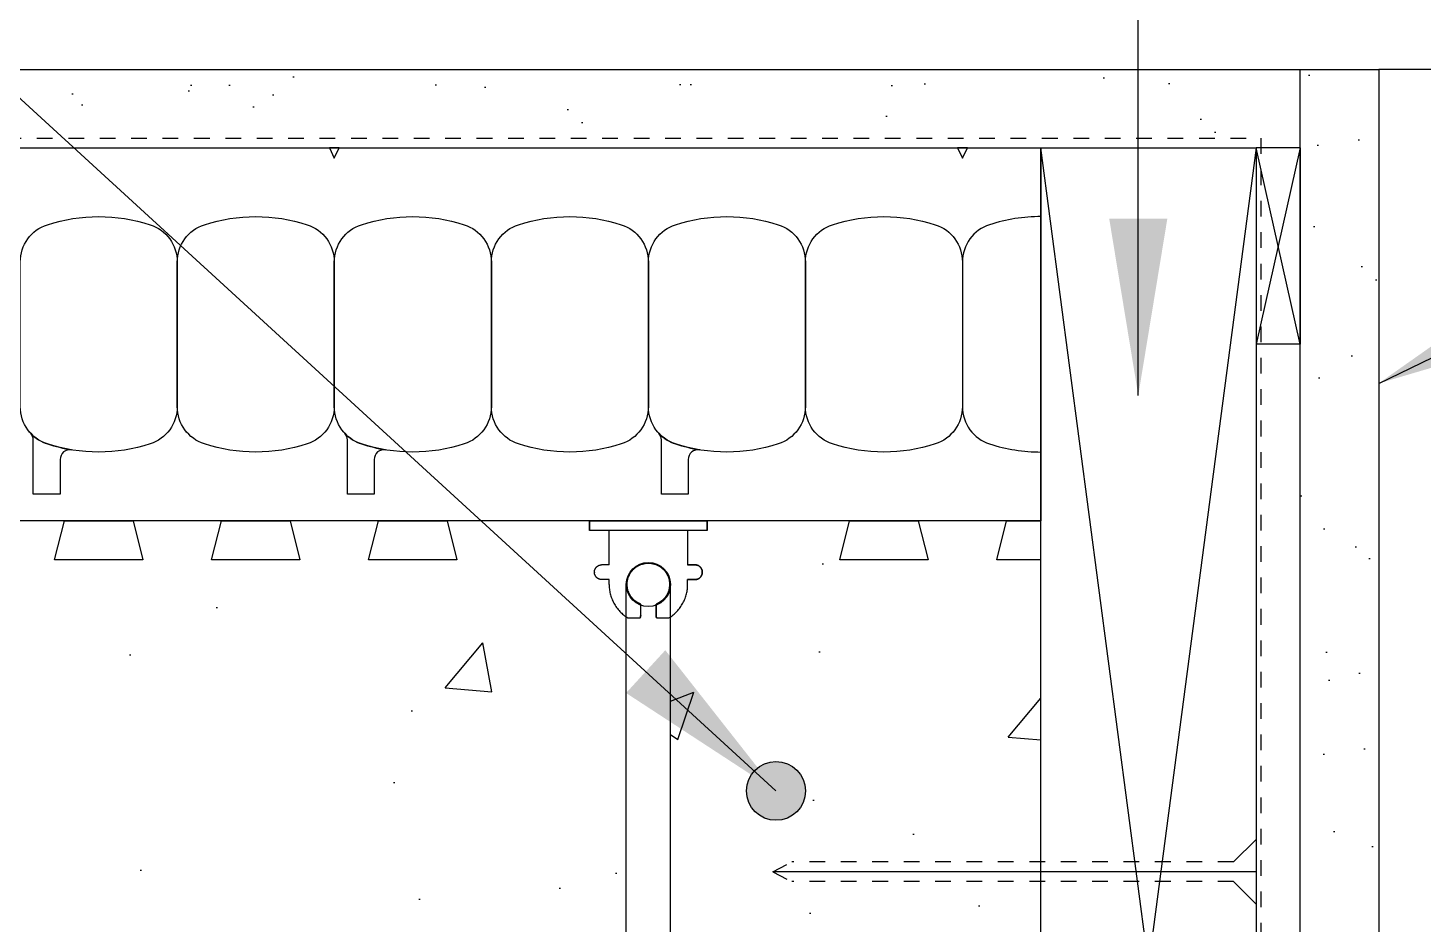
# Model space of a CAD drawing. Header units: inches. Extents: x 2953.2 to 3009.4, y 460.5 to 541.5.
# Drawn here: x 2980.42 to 2989.3, y 525.67 to 531.38 of the extents above; entities that cross this region are included whole.
import ezdxf

# ---------------------------------------------------------------- set-up
doc = ezdxf.new("R2010")
doc.units = ezdxf.units.IN
doc.header["$LTSCALE"] = 0.5
doc.header["$MEASUREMENT"] = 0
doc.linetypes.add('DASHED2', pattern=[0.375, 0.25, -0.125])
doc.linetypes.add('HIDDEN2', pattern=[0.1875, 0.125, -0.0625])
doc.layers.get('0').update_dxf_attribs({"linetype": 'CONTINUOUS'})
for name, color, linetype in [('HATCH', 12, 'CONTINUOUS'), ('LINE18', 9, 'CONTINUOUS'), ('line25', 2, 'CONTINUOUS'), ('LINE50', 5, 'CONTINUOUS'), ('LINE65', 3, 'CONTINUOUS'), ('LINE9', 9, 'CONTINUOUS'), ('TEXT', 4, 'CONTINUOUS')]:
    doc.layers.add(name, color=color, linetype=linetype)
doc.styles.add('DIM', font='romans.shx', dxfattribs={"width": 0.7})
doc.dimstyles.new('ext_12', dxfattribs={"dimscale": 12, "dimtxt": 0.09375, "dimasz": 0.09375, "dimexe": 0.09375, "dimexo": 0.0625, "dimgap": 0.0625, "dimtad": 1, "dimdec": 1, "dimzin": 3, "dimdsep": 46, "dimlunit": 4, "dimtxsty": 'DIM', "dimcen": 0.09, "dimdle": 0.09375, "dimclrt": 4, "dimadec": 0, "dimazin": 0, "dimtfac": 1, "dimtdec": 1, "dimtmove": 2, "dimatfit": 3, "dimfxl": 0, "dimfrac": 2, "dimtolj": 1, "dimtzin": 0, "dimarcsym": 0})

# ---------------------------------------------------------------- blocks, each defined once
blk = doc.blocks.new('Connector')
blk.add_point((0.2709174698770802, 1.661931555041463e-06))
at = {"layer": 'LINE9'}
for p, q in [((-3.258168725484012e-05, 0.3749992150000656), (3.258168725484012e-05, -0.3749992150000656)), ((0.06241786328238064, -0.3749992148524877), (0.06241786328238064, 0.3749992443783929)), ((0.2812174256824029, 0.2499994843784696), (0.06241786620012491, 0.2499994843784696))]:
    blk.add_line(p, q, dxfattribs=at)
for points, weights in [([(0.007417973282404233, 0.3749992443784497), (0.003675450510719713, 0.3749992443784497), (-3.25743263793754e-05, 0.3749992443784497)], [1, 0.9725870691378072, 0.9503054881147847]), ([(0.3272173336824018, 0.3434992873784556), (0.3081635517900478, 0.3434992873783988), (0.2812174256824314, 0.3165531612708667), (0.2812174256824029, 0.2974993793784568)], [1, 0.85355339, 0.85355339, 1]), ([(0.3280923319323996, 0.3434992873784556), (0.3272173336824302, 0.3434992873784556), (0.3272173336824018, 0.3434992873784556)], [1, 0.70710678, 1]), ([(0.3749672381823963, 0.2974993793784568), (0.3749672381823964, 0.3165531612708667), (0.3480211220747584, 0.3434992873783988), (0.3289673301823974, 0.3434992873784556)], [1, 0.85355339, 0.85355339, 1]), ([(0.4059171863186535, 0.2499994812478752), (0.5456119710193006, 0.2499994818511543), (0.6188283582062053, 0.1310289191654936)], [0.9584044154091053, 0.794674173519109, 0.86465157111261]), ([(0.6188283615153448, 0.05237709487580038), (0.6117085634233241, 0.04899987637845172), (0.6038283904591744, 0.04899987637845173)], [0.8361502417800951, 0.892081430621068, 1]), ([(0.6038283904591744, -0.0489998776216619), (0.6117085625107617, -0.048999877621605), (0.6188283599457839, -0.05237709537464598)], [1, 0.892081441770365, 0.8361502533368361]), ([(0.6188283613946357, -0.131028911892309), (0.5456119750629149, -0.2499994738277503), (0.4059171864701652, -0.2499994726211348)], [0.8646515744283529, 0.7946741696858824, 0.9584044151948177]), ([(0.2812174256824029, -0.2974993806216669), (0.2812174256824314, -0.3165531625140199), (0.3081635517900478, -0.3434992886216657), (0.3272173336824018, -0.3434992886216657)], [1, 0.85355339, 0.85355339, 1]), ([(0.3272173336824018, -0.3434992886216657), (0.2812174256824029, -0.3434992886216657), (0.2812174256824029, -0.2974993806216669)], [1, 0.70710678, 1]), ([(0.3289673301823974, -0.3434992886216657), (0.3480211120747487, -0.3434992886216657), (0.3749672381823964, -0.3165531625140199), (0.3749672381823963, -0.2974993806216669)], [1, 0.85355339, 0.85355339, 1]), ([(0.3749672381823963, -0.2974993806216669), (0.3749672381823963, -0.3434992886216657), (0.3289673301823974, -0.3434992886216657)], [1, 0.70710678, 1]), ([(-3.257432646819325e-05, -0.3749992256215302), (0.003675450510687739, -0.374999225621644), (0.007417973282404233, -0.374999225621644)], [0.9503054881146419, 0.9725870691377194, 1])]:
    blk.add_rational_spline(points, weights, degree=2, dxfattribs=at)
for points, degree in [([(-3.257431322012394e-05, 0.3749992150000656), (0.002445673934634129, 0.3749992149990992), (0.004938010751889266, 0.3749992149986445), (0.007417973282404233, 0.3749992149986445)], 3), ([(0.007417973282404233, 0.3749992149986445), (0.02144967107233597, 0.3749992149986445), (0.05068376975444622, 0.3749992150304199), (0.06241786328238064, 0.3749992151096597), (0.06241786328238064, 0.3749992151476311)], 3), ([(0.2812174256824029, 0.2499994843784696), (0.2812174256824029, 0.2974993793784568)], 1), ([(0.3272173336824018, 0.3434992873784556), (0.3272173336824018, 0.3434992873784556), (0.3276798538016727, 0.3434992873784556), (0.3280923319323996, 0.3434992873784556)], 3), ([(0.3280923319323996, 0.3434992873784556), (0.3285048100631265, 0.3434992873784556), (0.3289673301823974, 0.3434992873784556), (0.3289673301823974, 0.3434992873784556)], 3), ([(0.3749672381823963, 0.2499994843784127), (0.3749672381823963, 0.2974993793784568)], 1), ([(0.4059171862823838, 0.2499994843784127), (0.3749672381824247, 0.2499994843784127)], 1), ([(0.4059171862823838, 0.249999476991042), (0.4059171862823838, 0.249999476991042)], 1), ([(0.4059171862943742, 0.249999481248273), (0.4059171862943742, 0.249999481248273)], 1), ([(0.4059171862823838, 0.2499994699233587), (0.4059171862823838, 0.2499994699233587)], 1), ([(0.4059171862943758, 0.249999472276335), (0.4059171862943758, 0.249999472276335)], 1), ([(0.4059171862823838, 0.2499994631285238), (0.4059171862823838, 0.2499994631285238)], 1), ([(0.4059171862944932, 0.2499994629444077), (0.4059171862944932, 0.2499994629444077)], 1), ([(0.4059171869207354, 0.2499994612480298), (0.4059171869207354, 0.2499994612480298)], 1), ([(0.4059171862823838, 0.2499994489084604), (0.4059171862823838, 0.2499994489084604)], 1), ([(0.4059171862823838, 0.2499994536202114), (0.4059171862823838, 0.2499994536202114)], 1), ([(0.4059171869207372, 0.2499994522762625), (0.4059171869207372, 0.2499994522762625)], 1), ([(0.4059171862823838, 0.2499994443784947), (0.4059171862823838, 0.2499994443784947)], 1), ([(0.4059171869025171, 0.249999441276436), (0.4059171869025171, 0.249999441276436)], 1), ([(0.4059171869023155, 0.249999436259208), (0.4059171869023155, 0.249999436259208)], 1), ([(0.4059171869207354, 0.2499994429444489), (0.4059171869207354, 0.2499994429444489)], 1), ([(0.4059171862823838, 0.2499994289085014), (0.4059171862823838, 0.2499994289085014)], 1), ([(0.4059171862823838, 0.2499994336203092), (0.4059171862823838, 0.2499994336203092)], 1), ([(0.4059171869023155, 0.2499994310406979), (0.4059171869023155, 0.2499994310406979)], 1), ([(0.4059171862823838, 0.2499994243785925), (0.4059171862823838, 0.2499994243785925)], 1), ([(0.4059171862823838, 0.2499994166809704), (0.4059171862823838, 0.2499994166809704)], 1), ([(0.4059171869022897, 0.2499994207671026), (0.4059171869022897, 0.2499994207671026)], 1), ([(0.4059171869024034, 0.2499994167795369), (0.4059171869024034, 0.2499994167795369)], 1), ([(0.4059171862823838, 0.249999412423512), (0.4059171862823838, 0.249999412423512)], 1), ([(0.4059171862823838, 0.2499994073660394), (0.4059171862823838, 0.2499994073660394)], 1), ([(0.4059171869024603, 0.24999941261155), (0.4059171869024603, 0.24999941261155)], 1), ([(0.6188283604591653, 0.1310289223200191), (0.6188283604591653, 0.05237707962402895)], 1), ([(0.6188283582062333, 0.1310289058735696), (0.6188283582062333, 0.1310289058735696)], 1), ([(0.6188283575187397, 0.1310288869905837), (0.6188283575187397, 0.1310288869905837)], 1), ([(0.6188283574903464, 0.1310288675704844), (0.6188283574903464, 0.1310288675704844)], 1), ([(0.6188283575901625, 0.1310288507556895), (0.6188283575901625, 0.1310288507556895)], 1), ([(0.5317103995546741, 0.04899992777115517), (0.5317103995546741, 0.04899992777115517)], 1), ([(0.5317103976323132, 0.04899992715247137), (0.5317103976323132, 0.04899992715247137)], 1), ([(0.5317104041095337, 0.04899992707033263), (0.5317104041095337, 0.04899992707033263)], 1), ([(0.531710395023997, 0.04899992448930039), (0.531710395023997, 0.04899992448930039)], 1), ([(0.5317103998444601, 0.04899985060399716), (0.5317103998444601, 0.04899985060399716)], 1), ([(0.6038283904591744, 0.04899987637845173), (0.5317104146954286, 0.04899987637845173)], 1), ([(0.5317104146954286, 0.0489998663784438), (0.5317104146954286, 0.0489998663784438)], 1), ([(0.5317104052942073, 0.04899987270937955), (0.5317104052942073, 0.04899987270937955)], 1), ([(0.5317104146954286, 0.04899984637848478), (0.5317104146954286, 0.04899984637848478)], 1), ([(0.5317104146954286, 0.04899982637852576), (0.5317104146954286, 0.04899982637852576)], 1), ([(0.5317104146954286, 0.04899980689510288), (0.5317104146954286, 0.04899980689510288)], 1), ([(0.6038283904591744, 0.04899987511755102), (0.6089535437752751, 0.04899987429752786), (0.6141977466683137, 0.05018059706043845), (0.6188283630154707, 0.05237709171308937)], 3), ([(0.6038283904591744, 0.0489998663784438), (0.6038283904591744, 0.0489998663784438)], 1), ([(0.6038283904591744, 0.04899984637848478), (0.6038283904591744, 0.04899984637848478)], 1), ([(0.6038283904591744, 0.04899982637852576), (0.6038283904591744, 0.04899982637852576)], 1), ([(0.6038283904591744, 0.04899980689510288), (0.6038283904591744, 0.04899980689510288)], 1), ([(0.6038283904591744, -0.04899987608649169), (0.579789061094008, -0.0489998776216619), (0.5557497317288416, -0.0489998776216619), (0.5317104023636752, -0.04899988870317272)], 3), ([(0.5317104146954286, -0.04899975813844391), (0.5317104146954286, -0.04899975813844391)], 1), ([(0.5317104146954286, -0.04899977762186679), (0.5317104146954286, -0.04899977762186679)], 1), ([(0.5317104146954286, -0.04899979762182581), (0.5317104146954286, -0.04899979762182581)], 1), ([(0.5317104146954286, -0.04899981762178483), (0.5317104146954286, -0.04899981762178483)], 1), ([(0.5317104146954286, -0.0489998776216619), (0.6038283904591744, -0.0489998776216619)], 1), ([(0.6038283904591744, -0.04899975813844391), (0.6038283904591744, -0.04899975813844391)], 1), ([(0.6038283904591744, -0.04899976710537955), (0.6038283904591744, -0.04899976710537955)], 1), ([(0.6038283904591744, -0.04899977762186679), (0.6038283904591744, -0.04899977762186679)], 1), ([(0.6038283904591744, -0.04899978762181788), (0.6038283904591744, -0.04899978762181788)], 1), ([(0.6038283904591744, -0.04899979762182581), (0.6038283904591744, -0.04899979762182581)], 1), ([(0.6038283904591744, -0.04899980762183374), (0.6038283904591744, -0.04899980762183374)], 1), ([(0.6038283904591744, -0.04899981762178483), (0.6038283904591744, -0.04899981762178483)], 1), ([(0.6038283904591744, -0.04899982762179277), (0.6038283904591744, -0.04899982762179277)], 1), ([(0.6188283630154707, -0.05237709086724705), (0.6141977462140495, -0.05018059748231805), (0.6089535436424036, -0.04899987508798019), (0.6038283904591744, -0.04899987608649169)], 3), ([(0.6188283604591653, -0.05237709086724705), (0.6188283604591653, -0.1310289135632782)], 1), ([(0.6188283579685141, -0.1310288013841552), (0.6188283579685141, -0.1310288013841552)], 1), ([(0.6188283580889653, -0.1310288178411209), (0.6188283580889653, -0.1310288178411209)], 1), ([(0.6188283581260245, -0.1310288372471798), (0.6188283581260245, -0.1310288372471798)], 1), ([(0.6188283582309848, -0.1310288570766085), (0.6188283582309848, -0.1310288570766085)], 1), ([(0.06241786328238064, -0.2499994756216148), (0.2812174256824029, -0.249999475621615)], 1), ([(0.2812174256824029, -0.2974993806216669), (0.2812174256824029, -0.249999475621615)], 1), ([(0.2812174256824029, -0.249999475621615), (0.2812174256824029, -0.2974993806216669)], 1), ([(0.3749672381823963, -0.2499994756216717), (0.3749672381823963, -0.2974993806216669)], 1), ([(0.3749672381823963, -0.2974993806216669), (0.3749672381823963, -0.2499994756216717)], 1), ([(0.4059171862823838, -0.2499994756216717), (0.3749672381750919, -0.2499994756216717)], 1), ([(0.4059171844434954, -0.2499994141876921), (0.4059171844434954, -0.2499994141876921)], 1), ([(0.4059171847819468, -0.2499994235196193), (0.4059171847819468, -0.2499994235196193)], 1), ([(0.4059171850899226, -0.2499993638547204), (0.4059171850899226, -0.2499993638547204)], 1), ([(0.4059171857033483, -0.2499993720105576), (0.4059171857033483, -0.2499993720105576)], 1), ([(0.4059171853899156, -0.2499993680230489), (0.4059171853899156, -0.2499993680230489)], 1), ([(0.4059171850513268, -0.2499993822838682), (0.4059171850513268, -0.2499993822838682)], 1), ([(0.4059171857419749, -0.2499993925196623), (0.4059171857419749, -0.2499993925196623)], 1), ([(0.4059171853898016, -0.2499993875022073), (0.4059171853898016, -0.2499993875022073)], 1), ([(0.4059171854081907, -0.249999403519319), (0.4059171854081907, -0.249999403519319)], 1), ([(0.4059171857601891, -0.2499994124910861), (0.4059171857601891, -0.2499994124910861)], 1), ([(0.405917185133978, -0.249999432491273), (0.405917185133978, -0.249999432491273)], 1), ([(0.3280923319323996, -0.3434992886216657), (0.3276798538016443, -0.3434992886216657), (0.3272173336824018, -0.3434992886216657), (0.3272173336824018, -0.3434992886216657)], 3), ([(0.3289673301823974, -0.3434992886216657), (0.3289673301823974, -0.3434992886216657), (0.3285048100631265, -0.3434992886216657), (0.3280923319323996, -0.3434992886216657)], 3), ([(0.007417973282404233, -0.3749992150014743), (0.004938010753196664, -0.3749992150014743), (0.002445673934946768, -0.3749992150010196), (-3.257431313485881e-05, -0.3749992150000532)], 3), ([(0.06241786328238064, -0.3749992148524877), (0.06241786328238064, -0.3749992148905159), (0.05068376975444622, -0.3749992149696988), (0.02144967107233597, -0.3749992150014743), (0.007417973282404233, -0.3749992150014743)], 3)]:
    blk.add_open_spline(points, degree=degree, dxfattribs=at)
for points, weights, knots in [([(0.06241786730985413, 0.3749992443783931), (0.06241786854196008, 0.3749992443784498), (0.04630877539782219, 0.3749992443784497), (0.03019967615492369, 0.3749992443785634), (0.007417973835350365, 0.3749992443785634)], [0.8687188585685339, 0.861102746415096, 1, 0.8611027342883395, 0.8687188598984209], [0, 0, 0, 0.4999999781731538, 0.4999999781731538, 1, 1, 1]), ([(0.5317104048302843, 0.04899987390064713), (0.4716783751912068, 0.2031150203294549), (0.332712202692651, 0.1134281874892683), (0.1569597641982092, 4.346083437578585e-09), (0.3327122026926226, -0.1134281887647656), (0.4716783699598199, -0.2031150182285097), (0.5317104030229416, -0.04899987134177148)], [0.899508922285991, 0.5997182152975012, 1, 0.54226024, 1, 0.5997182243345061, 0.8995089087494773], [0, 0, 0, 0.3181123135056626, 0.3181123135056626, 0.6818876936762344, 0.6818876936762344, 1, 1, 1]), ([(0.007417973035650509, -0.374999225621758), (0.03019967149134928, -0.374999225621644), (0.04630876560347374, -0.374999225621644), (0.06241785921338838, -0.3749992256216439), (0.0624178606516388, -0.3749992256217576)], [0.8687188593189243, 0.8611027395725566, 1, 0.8611027429575047, 0.8687188589477123], [0, 0, 0, 0.5000000060925393, 0.5000000060925393, 1, 1, 1])]:
    blk.add_rational_spline(points, weights, degree=2, knots=knots, dxfattribs=at)

msp = doc.modelspace()

# ---------------------------------------------------------------- hatches: boundary and pattern name
at = {"layer": 'HATCH'}
h = msp.add_hatch(dxfattribs=at)
h.set_pattern_fill('AR-SAND', color=256, scale=0.5)
h.set_pattern_definition([(37.50000000000001, (85.46937246438938, 43.56054914206186), (-0.03149667905480408, 0.9634118845065793), [0, -0.76, 0, -0.85, 0, -0.8125]), (7.499999999999999, (85.46937246438938, 43.56054914206186), (0.8848883526338636, 1.41107303261487), [0, -0.41, 0, -0.685, 0, -0.2625]), (327.5, (84.8543724643896, 43.56054914206186), (1.557070930875748, 0.002829526768482471), [0, -0.25, 0, -0.9, 0, -1.175]), (317.5, (84.8543724643896, 43.56054914206186), (1.503063302286147, 0.4388377824671247), [0, -0.125, 0, -0.59, 0, -0.675])])
h.paths.add_polyline_path([(2988.518717074575, 531.1139000135652), (2964.758410347514, 531.1139000135615), (2964.758410347515, 530.6139000135665), (2988.518717074582, 530.6139000135703)])
h.paths.add_polyline_path([(2989.018717074579, 531.1139000135652), (2988.518717074575, 531.1139000135652), (2988.518717074582, 530.6139000135703), (2988.518717074629, 527.1243168199825), (2988.518717074629, 524.2388663632454), (2989.018717074579, 524.2388663632453)])
h = msp.add_hatch(dxfattribs=at)
h.set_pattern_fill('AR-CONC', color=256, scale=0.5)
h.set_pattern_definition([(49.99999999999999, (0, 0), (3.586300913003767, -0.3137606749129755), [0.375, -4.125]), (355, (0, 0), (-0.693756668065, 3.760960668500059), [0.3, -3.3]), (100.45144446, (0.298858405, -0.02614672), (2.89254423363556, 3.447199954843147), [0.3187009599999999, -3.505710559999999]), (46.18420000000001, (0, 1), (5.336206653357862, -0.8275964039653827), [0.5625, -6.1875]), (96.63563549, (0.444683725, 0.931033465), (4.673309728371142, 4.870593003872752), [0.47805171, -5.258568799999999]), (351.1841639899999, (0, 1), (4.673309725273866, 4.870593001349951), [0.45, -4.950000005]), (21, (0.5, 0.75), (2.984535260592308, -2.013094453326694), [0.375, -4.125]), (326.0000000000001, (0.5, 0.75), (1.216576659607909, 3.625750225234265), [0.3, -3.3]), (71.45144474, (0.74871127, 0.58224213), (4.201111883649856, 1.612655764031769), [0.31870095, -3.50571056]), (37.50000000000001, (0, 0), (0.06079927658645334, 1.664469269156557), [0, -3.26, 0, -3.35, 0, -3.3125]), (7.499999999999999, (0, 0), (1.315347687210743, 1.972058559411801), [0, -1.91, 0, -3.185, 0, -1.2625]), (327.5, (-1.115, 0), (2.669112180862045, -0.1127743586718988), [0, -1.25, 0, -3.9, 0, -5.175]), (317.5, (-1.615, 0), (2.915930846711931, 0.5005249116615886), [0, -1.625, 0, -2.59, 0, -3.675])])
h.paths.add_polyline_path([(2984.742778730022, 528.2388674318793), (2986.867779515023, 528.2388674318793), (2986.867779515023, 519.7389376929315), (2984.742778730022, 519.7389376929315), (2984.508359804782, 520.3516165656494), (2984.508359804782, 527.6262537151752)])
h.paths.add_polyline_path([(2976.742778730022, 528.2388674318793), (2983.992780270643, 528.2388674318793), (2984.227109804782, 527.6263145496008), (2984.227109804782, 520.3515557312236), (2983.992780270643, 519.7389376929315), (2976.742778730022, 519.7389376929315), (2976.508359804782, 520.3516165656494), (2976.508359804782, 527.6262537151752)])
h.paths.add_polyline_path([(2968.742778730022, 528.2388674318793), (2975.992780270643, 528.2388674318793), (2976.227109804782, 527.6263145496008), (2976.227109804782, 520.3515557312236), (2975.992780270643, 519.7389376929315), (2968.742778730022, 519.7389376929315), (2968.508359804782, 520.3516165656494), (2968.508359804782, 527.6262537151752)])
h.paths.add_polyline_path([(2964.758410347515, 528.2388674318789), (2967.992780270643, 528.2388674318793), (2968.227109804782, 527.6263145496008), (2968.227109804782, 520.3515557312236), (2967.992780270643, 519.7389376929315), (2964.758410347514, 519.7389000135665), (2964.758410347514, 523.1139000135666), (2965.758410347514, 524.1139000135668), (2963.758410347514, 524.1139000135668), (2964.758410347514, 525.1139000135668)])
at = {"layer": 'LINE65'}
msp.add_hatch(color=256, dxfattribs=at).paths.add_polyline_path([(2985.367779515023, 526.5176363049233, 1), (2984.992779515023, 526.5176363049233, 1)])

# ---------------------------------------------------------------- linework, layer by layer
at = {"layer": 'HATCH'}
for p, q in [((2998.404798547784, 531.1139000138919), (2989.018717074579, 531.1139000135652)), ((2988.237467074601, 520.2197496988163), (2986.867779515023, 530.6139000135665)), ((2988.237467074602, 530.6139000135665), (2986.867779515023, 520.2197496988163)), ((2988.518717074579, 529.3639000135703), (2988.237467074602, 530.6139000135702)), ((2988.518717074579, 530.6139000135703), (2988.237467074601, 529.3639000135703)), ((2988.237467074602, 526.0024449141673), (2985.161225916942, 526.002444914169))]:
    msp.add_line(p, q, dxfattribs=at)
at = {"layer": 'HATCH', "color": 4, "linetype": 'DASHED2', "ltscale": 0.5}
for p, q in [((2977.474182121787, 530.6764000135614), (2988.268717074601, 530.6764000135614)), ((2988.268717074601, 530.6764000135614), (2988.268717074601, 522.9595512391253))]:
    msp.add_line(p, q, dxfattribs=at)
at = {"layer": 'LINE18'}
for p, q in [((2988.093748941194, 526.0649449141672), (2988.237467074602, 526.2086630475749)), ((2988.093748941194, 525.9399449141672), (2988.237467074602, 525.7962267807591))]:
    msp.add_line(p, q, dxfattribs=at)
at = {"layer": 'LINE18', "linetype": 'HIDDEN2'}
for p, q in [((2985.161225916943, 526.0024449141695), (2985.280734583484, 526.0649449141686)), ((2988.093748941194, 526.0649449141672), (2985.280734583484, 526.0649449141686)), ((2985.161225916943, 526.0024449141686), (2985.28073458349, 525.9399449141672)), ((2988.093748941194, 525.9399449141672), (2985.28073458349, 525.9399449141672))]:
    msp.add_line(p, q, dxfattribs=at)
at = {"layer": 'line25'}
for p, q in [((2986.867779515023, 530.6139000135665), (2988.237467074602, 530.6139000135665)), ((2986.867779515023, 528.2389000135665), (2964.758410347514, 528.2389000135666))]:
    msp.add_line(p, q, dxfattribs=at)
for points in [[(2988.237467074602, 530.6139000135665), (2988.237467074601, 520.2197496988163), (2986.867779515023, 520.2197496988163), (2986.867779515023, 530.6139000135665)], [(2986.867779515023, 527.9889000135665), (2986.586613514669, 527.9889000135665), (2986.64894551538, 528.2389000135666), (2986.867779515023, 528.2389000135666)]]:
    msp.add_lwpolyline(points, dxfattribs=at)
for points in [[(2981.086613514669, 528.2389000135666), (2981.14894551538, 527.9889000135665), (2980.586613514669, 527.9889000135665), (2980.64894551538, 528.2389000135666)], [(2982.086613514669, 528.2389000135666), (2982.14894551538, 527.9889000135665), (2981.586613514669, 527.9889000135665), (2981.64894551538, 528.2389000135666)], [(2983.086613514669, 528.2389000135666), (2983.14894551538, 527.9889000135665), (2982.586613514669, 527.9889000135665), (2982.64894551538, 528.2389000135666)], [(2986.086613514669, 528.2389000135666), (2986.14894551538, 527.9889000135665), (2985.586613514669, 527.9889000135665), (2985.64894551538, 528.2389000135666)]]:
    msp.add_lwpolyline(points, close=True, dxfattribs=at)
at = {"layer": 'LINE50'}
for p, q in [((2964.758410347514, 530.6139000135666), (2986.867779515023, 530.6139000135665)), ((2986.867779515023, 530.6139000135665), (2986.867779515023, 528.2389000135665))]:
    msp.add_line(p, q, dxfattribs=at)
at = {"layer": 'LINE65'}
msp.add_circle((2985.180279515023, 526.5176363049233), 0.1875, dxfattribs=at)
at = {"layer": 'LINE9'}
for p, q in [((2964.758410347514, 531.1139000135615), (2989.018717074579, 531.1139000135652)), ((2988.518717074629, 525.1243168199825), (2988.518717074575, 531.1139000138871)), ((2989.018717074579, 531.1139000135652), (2989.018717074579, 524.2388663632453)), ((2988.518717074579, 530.6139000135665), (2988.237467074601, 530.6139000135665)), ((2988.518717074579, 530.6139000135703), (2988.518717074579, 529.3639000135703)), ((2988.518717074579, 529.3639000135703), (2988.237467074601, 529.3639000135703)), ((2988.237467074601, 528.6139000135665), (2988.237467074601, 520.2389003802607)), ((2984.227109804782, 520.1449351322394), (2984.227109804782, 527.832935148585)), ((2984.508359804782, 520.1449351322394), (2984.508359804782, 527.832935148585))]:
    msp.add_line(p, q, dxfattribs=at)
for points in [[(2982.336529515022, 530.6139000135665), (2982.367779515022, 530.5494152221145), (2982.399029515022, 530.6139000135665)], [(2986.336529515023, 530.6139000135665), (2986.367779515023, 530.5494152221145), (2986.399029515023, 530.6139000135665)]]:
    msp.add_lwpolyline(points, close=True, dxfattribs=at)
for points in [[(2981.194702591946, 528.7279462303622, -0.1576707807867563), (2980.5408564381, 528.7279462303622, -0.325304629325042), (2980.367779515023, 528.9658177087633), (2980.367779515023, 529.88698231837, -0.3253046293250404), (2980.5408564381, 530.1248537967709, -0.1576707807867641), (2981.194702591946, 530.1248537967709, -0.3253046293250395), (2981.367779515023, 529.88698231837), (2981.367779515023, 528.9658177087633, -0.3253046293250305)], [(2982.194702591946, 528.7279462303622, -0.1576707807867563), (2981.5408564381, 528.7279462303622, -0.325304629325042), (2981.367779515023, 528.9658177087633), (2981.367779515023, 529.88698231837, -0.3253046293250404), (2981.5408564381, 530.1248537967709, -0.1576707807867641), (2982.194702591946, 530.1248537967709, -0.3253046293250395), (2982.367779515023, 529.88698231837), (2982.367779515023, 528.9658177087633, -0.3253046293250305)], [(2983.194702591946, 528.7279462303622, -0.1576707807867563), (2982.5408564381, 528.7279462303622, -0.325304629325042), (2982.367779515023, 528.9658177087633), (2982.367779515023, 529.88698231837, -0.3253046293250404), (2982.5408564381, 530.1248537967709, -0.1576707807867641), (2983.194702591946, 530.1248537967709, -0.3253046293250395), (2983.367779515023, 529.88698231837), (2983.367779515023, 528.9658177087633, -0.3253046293250305)], [(2984.194702591946, 528.7279462303622, -0.1576707807867563), (2983.5408564381, 528.7279462303622, -0.325304629325042), (2983.367779515023, 528.9658177087633), (2983.367779515023, 529.88698231837, -0.3253046293250404), (2983.5408564381, 530.1248537967709, -0.1576707807867641), (2984.194702591946, 530.1248537967709, -0.3253046293250395), (2984.367779515023, 529.88698231837), (2984.367779515023, 528.9658177087633, -0.3253046293250305)], [(2985.194702591946, 528.7279462303622, -0.1576707807867563), (2984.5408564381, 528.7279462303622, -0.325304629325042), (2984.367779515023, 528.9658177087633), (2984.367779515023, 529.88698231837, -0.3253046293250404), (2984.5408564381, 530.1248537967709, -0.1576707807867641), (2985.194702591946, 530.1248537967709, -0.3253046293250395), (2985.367779515023, 529.88698231837), (2985.367779515023, 528.9658177087633, -0.3253046293250305)], [(2986.194702591946, 528.7279462303622, -0.1576707807867563), (2985.5408564381, 528.7279462303622, -0.325304629325042), (2985.367779515023, 528.9658177087633), (2985.367779515023, 529.88698231837, -0.3253046293250404), (2985.5408564381, 530.1248537967709, -0.1576707807867641), (2986.194702591946, 530.1248537967709, -0.3253046293250395), (2986.367779515023, 529.88698231837), (2986.367779515023, 528.9658177087633, -0.3253046293250305)], [(2980.5408564381, 528.7279462303622, 0.03726669551365532), (2980.694551833331, 528.6906164544589, 0.4630356070046749), (2980.621861969702, 528.6289527156878), (2980.621861969702, 528.4073543642187), (2980.45103026263, 528.4073543642187), (2980.45103026263, 528.753447677268, 0.1890023580125322), (2980.434380113109, 528.795921683567, 0.1284073578147628)], [(2982.5408564381, 528.7279462303622, 0.03726669551365532), (2982.694551833331, 528.6906164544589, 0.4630356070046749), (2982.621861969702, 528.6289527156878), (2982.621861969702, 528.4073543642187), (2982.45103026263, 528.4073543642187), (2982.45103026263, 528.753447677268, 0.1890023580125322), (2982.434380113109, 528.795921683567, 0.1284073578147628)], [(2984.5408564381, 528.7279462303622, 0.03726669551365532), (2984.694551833331, 528.6906164544589, 0.4630356070046749), (2984.621861969702, 528.6289527156878), (2984.621861969702, 528.4073543642187), (2984.45103026263, 528.4073543642187), (2984.45103026263, 528.753447677268, 0.1890023580125322), (2984.434380113109, 528.795921683567, 0.1284073578147628)]]:
    msp.add_lwpolyline(points, format="xyb", close=True, dxfattribs=at)
msp.add_lwpolyline([(2986.867779515023, 530.1764000135666, 0.07835142421421688), (2986.5408564381, 530.1248537967709, 0.3253046293250395), (2986.367779515024, 529.88698231837), (2986.367779515024, 528.9658177087633, 0.3253046293250305), (2986.5408564381, 528.7279462303622, 0.07835142421421487), (2986.867779515023, 528.6764000135666, 0.07835142421421487)], format="xyb", dxfattribs=at)
msp.add_circle((2984.367734804782, 527.832935148585), 0.140625, dxfattribs=at)

# ---------------------------------------------------------------- block references
at = {"xscale": -1, "rotation": 90}
msp.add_blockref('Connector', (2984.367779515022, 528.2389000135665), dxfattribs=at)

# ---------------------------------------------------------------- leaders
at = {"layer": 'TEXT'}
for points in [[(2987.487467074601, 529.0373215430009), (2987.487467074601, 541.273097786016), (2989.572668233506, 541.273097786016)], [(2985.180279515023, 526.5176363049233), (2970.879306562429, 539.6191347063584), (2967.329229955687, 539.6191347063584)], [(2989.018717074579, 529.1139000135652), (2999.114292698346, 533.997747223184), (3000.818708237368, 533.997747223184)], [(2988.237467074601, 524.4264001969136), (2998.976809054249, 528.8678388119927), (3000.681224593272, 528.8678388119927)]]:
    msp.add_leader(points, dimstyle='ext_12', override={"dimgap": 0.0625, "dimtad": 0}, dxfattribs=at)

doc.saveas('drawing.dxf')
